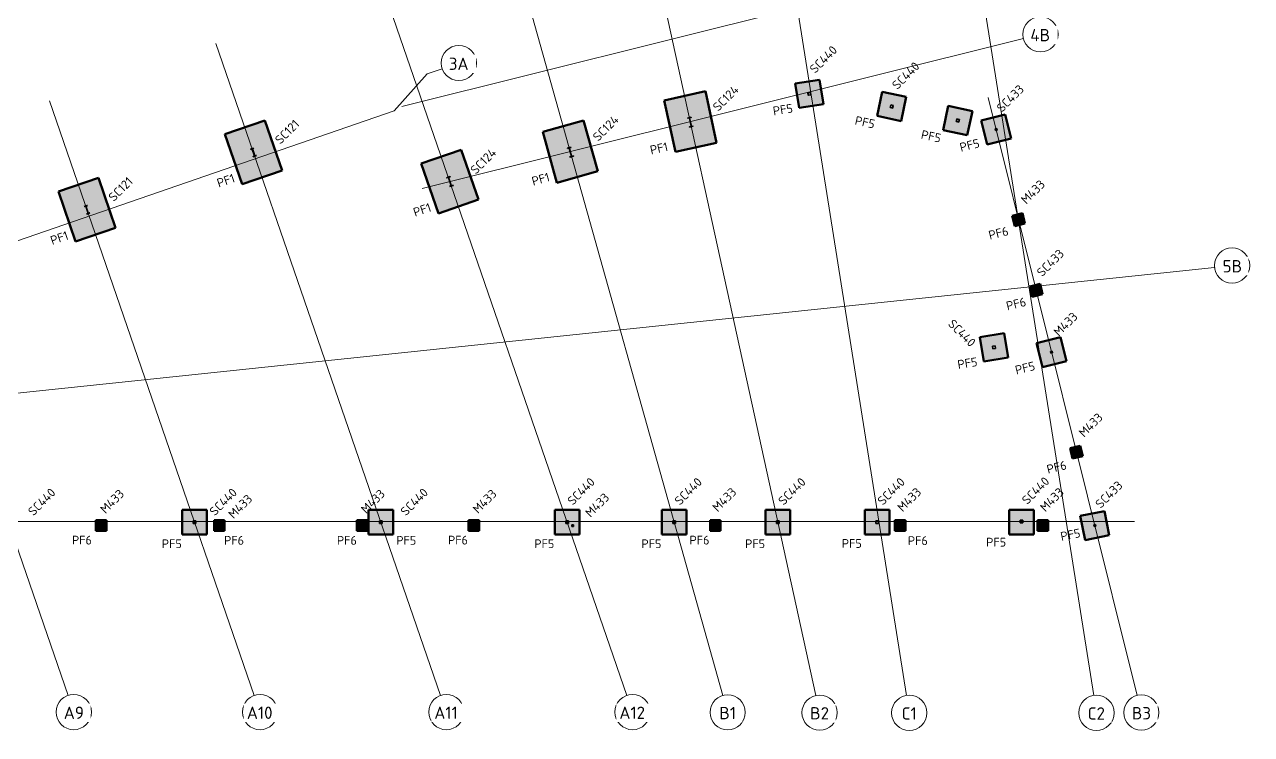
# Model space of a CAD drawing. Header units: millimetres. Extents: x 705 to 131896, y 9938 to 4044235.
# Drawn here: x 62226 to 131896, y 3957750 to 3998069 of the extents above; entities that cross this region are included whole.
import ezdxf

# ---------------------------------------------------------------- set-up
doc = ezdxf.new("R2010")
doc.units = ezdxf.units.MM
doc.linetypes.add('Hidden Half', pattern=[3, 2, -1])
for name, color, linetype, lineweight in [('S-160-A_FOUND', 171, 'Continuous', 18), ('S-160-M_FOUND', 171, 'Continuous', 13), ('S-280-A_COLUMN', 171, 'Continuous', 18), ('S-280-M_COLUMN', 52, 'Continuous', 13), ('S-280-MH_COLUMN', 52, 'Hidden Half', 13), ('Z-030-M_GRID', 191, 'Continuous', 13), ('Z-033_T_GRIDREF', 31, 'Continuous', 13)]:
    doc.layers.add(name, color=color, linetype=linetype, lineweight=lineweight)
doc.styles.add('ISOCPEUR_1', font='isocpeur.ttf', dxfattribs={"height": 700})
doc.styles.add('ISOCPEUR_2', font='isocpeur.ttf', dxfattribs={"height": 500})

# ---------------------------------------------------------------- blocks, each defined once
blk = doc.blocks.new('NRP_Column-Steel-SHS - SC440 - 150x150x5_0SHS-3895937-S1_001 - FOUNDATION PLAN - PART 2')
at = {"layer": 'S-280-M_COLUMN', "lineweight": 35}
for p, q in [((75, 75), (-75, 75)), ((-75, 75), (-75, -75)), ((-70, -70), (-70, 70)), ((-70, 70), (70, 70)), ((70, 70), (70, -70)), ((75, -75), (75, 75)), ((-75, -75), (75, -75)), ((70, -70), (-70, -70))]:
    blk.add_line(p, q, dxfattribs=at)
blk = doc.blocks.new('NRP_Column-Steel-SHS - SC440 - 150x150x5_0SHS-3895938-S1_001 - FOUNDATION PLAN - PART 2')
at = {"layer": 'S-280-M_COLUMN', "lineweight": 35}
for p, q in [((75, 75), (-75, 75)), ((-75, 75), (-75, -75)), ((-70, -70), (-70, 70)), ((-70, 70), (70, 70)), ((70, 70), (70, -70)), ((75, -75), (75, 75)), ((-75, -75), (75, -75)), ((70, -70), (-70, -70))]:
    blk.add_line(p, q, dxfattribs=at)
blk = doc.blocks.new('NRP_Column-Steel-SHS - SC440 - 150x150x5_0SHS-3895939-S1_001 - FOUNDATION PLAN - PART 2')
at = {"layer": 'S-280-M_COLUMN', "lineweight": 35}
for p, q in [((75, 75), (-75, 75)), ((-75, 75), (-75, -75)), ((-70, -70), (-70, 70)), ((-70, 70), (70, 70)), ((70, 70), (70, -70)), ((75, -75), (75, 75)), ((-75, -75), (75, -75)), ((70, -70), (-70, -70))]:
    blk.add_line(p, q, dxfattribs=at)
blk = doc.blocks.new('NRP_Column-Steel-SHS - SC440 - 150x150x5_0SHS-4146195-S1_001 - FOUNDATION PLAN - PART 2')
at = {"layer": 'S-280-M_COLUMN', "lineweight": 35}
for p, q in [((75, 75), (-75, 75)), ((-75, 75), (-75, -75)), ((-70, -70), (-70, 70)), ((-70, 70), (70, 70)), ((70, 70), (70, -70)), ((75, -75), (75, 75)), ((-75, -75), (75, -75)), ((70, -70), (-70, -70))]:
    blk.add_line(p, q, dxfattribs=at)
blk = doc.blocks.new('NRP_Column-Steel-SHS - SC440 - 150x150x5_0SHS-4146193-S1_001 - FOUNDATION PLAN - PART 2')
at = {"layer": 'S-280-M_COLUMN', "lineweight": 35}
for p, q in [((75, 75), (-75, 75)), ((-75, 75), (-75, -75)), ((-70, -70), (-70, 70)), ((-70, 70), (70, 70)), ((70, 70), (70, -70)), ((75, -75), (75, 75)), ((-75, -75), (75, -75)), ((70, -70), (-70, -70))]:
    blk.add_line(p, q, dxfattribs=at)
blk = doc.blocks.new('NRP_Column-Steel-SHS - SC440 - 150x150x5_0SHS-4145874-S1_001 - FOUNDATION PLAN - PART 2')
at = {"layer": 'S-280-M_COLUMN', "lineweight": 35}
for p, q in [((75, 75), (-75, 75)), ((-75, 75), (-75, -75)), ((-70, -70), (-70, 70)), ((-70, 70), (70, 70)), ((70, 70), (70, -70)), ((75, -75), (75, 75)), ((-75, -75), (75, -75)), ((70, -70), (-70, -70))]:
    blk.add_line(p, q, dxfattribs=at)
blk = doc.blocks.new('NRP_Column-Steel-SHS - SC440 - 150x150x5_0SHS-4132785-S1_001 - FOUNDATION PLAN - PART 2')
at = {"layer": 'S-280-M_COLUMN', "lineweight": 35}
for p, q in [((75, 75), (-75, 75)), ((-75, 75), (-75, -75)), ((-70, -70), (-70, 70)), ((-70, 70), (70, 70)), ((70, 70), (70, -70)), ((75, -75), (75, 75)), ((-75, -75), (75, -75)), ((70, -70), (-70, -70))]:
    blk.add_line(p, q, dxfattribs=at)
blk = doc.blocks.new('NRP_Column-Steel-SHS - SC433 - 100x100x5_0SHS-4142158-S1_001 - FOUNDATION PLAN - PART 2')
at = {"layer": 'S-280-M_COLUMN', "lineweight": 35}
for p, q in [((50, 50), (-50, 50)), ((-50, 50), (-50, -50)), ((-45, -45), (-45, 45)), ((-45, 45), (45, 45)), ((45, 45), (45, -45)), ((50, -50), (50, 50)), ((-50, -50), (50, -50)), ((45, -45), (-45, -45))]:
    blk.add_line(p, q, dxfattribs=at)
blk = doc.blocks.new('NRP_Column-Steel-SHS - SC433 - 100x100x5_0SHS-4142726-S1_001 - FOUNDATION PLAN - PART 2')
at = {"layer": 'S-280-M_COLUMN', "lineweight": 35}
for p, q in [((50, 50), (-50, 50)), ((-50, 50), (-50, -50)), ((-45, -45), (-45, 45)), ((-45, 45), (45, 45)), ((45, 45), (45, -45)), ((50, -50), (50, 50)), ((-50, -50), (50, -50)), ((45, -45), (-45, -45))]:
    blk.add_line(p, q, dxfattribs=at)
blk = doc.blocks.new('NRP_Column-Steel-SHS - SC440 - 150x150x5_0SHS-3900631-S1_001 - FOUNDATION PLAN - PART 2')
at = {"layer": 'S-280-M_COLUMN', "lineweight": 35}
for p, q in [((75, 75), (-75, 75)), ((-75, 75), (-75, -75)), ((-70, -70), (-70, 70)), ((-70, 70), (70, 70)), ((70, 70), (70, -70)), ((75, -75), (75, 75)), ((-75, -75), (75, -75)), ((70, -70), (-70, -70))]:
    blk.add_line(p, q, dxfattribs=at)
blk = doc.blocks.new('NRP_Column-Steel-SHS - SC440 - 150x150x5_0SHS-3900632-S1_001 - FOUNDATION PLAN - PART 2')
at = {"layer": 'S-280-M_COLUMN', "lineweight": 35}
for p, q in [((75, 75), (-75, 75)), ((-75, 75), (-75, -75)), ((-70, -70), (-70, 70)), ((-70, 70), (70, 70)), ((70, 70), (70, -70)), ((75, -75), (75, 75)), ((-75, -75), (75, -75)), ((70, -70), (-70, -70))]:
    blk.add_line(p, q, dxfattribs=at)
blk = doc.blocks.new('NRP_Column-Steel-SHS - SC440 - 150x150x5_0SHS-3964800-S1_001 - FOUNDATION PLAN - PART 2')
at = {"layer": 'S-280-M_COLUMN', "lineweight": 35}
for p, q in [((75, 75), (-75, 75)), ((-75, 75), (-75, -75)), ((-70, -70), (-70, 70)), ((-70, 70), (70, 70)), ((70, 70), (70, -70)), ((75, -75), (75, 75)), ((-75, -75), (75, -75)), ((70, -70), (-70, -70))]:
    blk.add_line(p, q, dxfattribs=at)
blk = doc.blocks.new('NRP_Foundation-Pad Footing Fibre _v2_ - PF5 -1400 x 1400 x 400d-3893014-S1_001 - FOUNDATION PLAN - PART 2')
at = {"layer": 'S-160-M_FOUND', "linetype": 'Hidden Half', "lineweight": 50}
blk.add_hatch(color=256, dxfattribs=at).paths.add_polyline_path([(750, 350), (-650, 350), (-650, -1050), (750, -1050)])
at = {"layer": 'S-160-M_FOUND', "lineweight": 50}
for p, q in [((750, 350), (-650, 350)), ((-650, 350), (-650, -1050)), ((750, -1050), (750, 350)), ((-650, -1050), (750, -1050))]:
    blk.add_line(p, q, dxfattribs=at)
blk = doc.blocks.new('NRP_Foundation-Pad Footing Fibre _v2_ - PF1 - 3000 x 2400 x 600d-2371040-S1_001 - FOUNDATION PLAN - PART 2')
at = {"layer": 'S-160-M_FOUND', "linetype": 'Hidden Half', "lineweight": 50}
blk.add_hatch(color=256, dxfattribs=at).paths.add_polyline_path([(1550, 850), (-1450, 850), (-1450, -1550), (1550, -1550)])
at = {"layer": 'S-160-M_FOUND', "lineweight": 50}
for p, q in [((1550, 850), (-1450, 850)), ((-1450, 850), (-1450, -1550)), ((1550, -1550), (1550, 850)), ((-1450, -1550), (1550, -1550))]:
    blk.add_line(p, q, dxfattribs=at)
blk = doc.blocks.new('NRP_Column-Steel-SHS - M433 - 100x100x5_0SHS-3910160-S1_001 - FOUNDATION PLAN - PART 2')
at = {"layer": 'S-280-M_COLUMN', "lineweight": 35}
for p, q in [((50, 50), (-50, 50)), ((-50, 50), (-50, -50)), ((-45, -45), (-45, 45)), ((-45, 45), (45, 45)), ((45, 45), (45, -45)), ((50, -50), (50, 50)), ((-50, -50), (50, -50)), ((45, -45), (-45, -45))]:
    blk.add_line(p, q, dxfattribs=at)
blk = doc.blocks.new('NRP_Column-Steel-SHS - M433 - 100x100x5_0SHS-3910202-S1_001 - FOUNDATION PLAN - PART 2')
at = {"layer": 'S-280-M_COLUMN', "lineweight": 35}
for p, q in [((50, 50), (-50, 50)), ((-50, 50), (-50, -50)), ((-45, -45), (-45, 45)), ((-45, 45), (45, 45)), ((45, 45), (45, -45)), ((50, -50), (50, 50)), ((-50, -50), (50, -50)), ((45, -45), (-45, -45))]:
    blk.add_line(p, q, dxfattribs=at)
blk = doc.blocks.new('NRP_Column-Steel-SHS - M433 - 100x100x5_0SHS-3910205-S1_001 - FOUNDATION PLAN - PART 2')
at = {"layer": 'S-280-M_COLUMN', "lineweight": 35}
for p, q in [((50, 50), (-50, 50)), ((-50, 50), (-50, -50)), ((-45, -45), (-45, 45)), ((-45, 45), (45, 45)), ((45, 45), (45, -45)), ((50, -50), (50, 50)), ((-50, -50), (50, -50)), ((45, -45), (-45, -45))]:
    blk.add_line(p, q, dxfattribs=at)
blk = doc.blocks.new('NRP_Column-Steel-SHS - M433 - 100x100x5_0SHS-3910236-S1_001 - FOUNDATION PLAN - PART 2')
at = {"layer": 'S-280-M_COLUMN', "lineweight": 35}
for p, q in [((50, 50), (-50, 50)), ((-50, 50), (-50, -50)), ((-45, -45), (-45, 45)), ((-45, 45), (45, 45)), ((45, 45), (45, -45)), ((50, -50), (50, 50)), ((-50, -50), (50, -50)), ((45, -45), (-45, -45))]:
    blk.add_line(p, q, dxfattribs=at)
blk = doc.blocks.new('NRP_Column-Steel-SHS - M433 - 100x100x5_0SHS-3910260-S1_001 - FOUNDATION PLAN - PART 2')
at = {"layer": 'S-280-M_COLUMN', "lineweight": 35}
for p, q in [((50, 50), (-50, 50)), ((-50, 50), (-50, -50)), ((-45, -45), (-45, 45)), ((-45, 45), (45, 45)), ((45, 45), (45, -45)), ((50, -50), (50, 50)), ((-50, -50), (50, -50)), ((45, -45), (-45, -45))]:
    blk.add_line(p, q, dxfattribs=at)
blk = doc.blocks.new('NRP_Column-Steel-SHS - M433 - 100x100x5_0SHS-3910288-S1_001 - FOUNDATION PLAN - PART 2')
at = {"layer": 'S-280-M_COLUMN', "lineweight": 35}
for p, q in [((50, 50), (-50, 50)), ((-50, 50), (-50, -50)), ((-45, -45), (-45, 45)), ((-45, 45), (45, 45)), ((45, 45), (45, -45)), ((50, -50), (50, 50)), ((-50, -50), (50, -50)), ((45, -45), (-45, -45))]:
    blk.add_line(p, q, dxfattribs=at)
blk = doc.blocks.new('NRP_Column-Steel-SHS - M433 - 100x100x5_0SHS-3910291-S1_001 - FOUNDATION PLAN - PART 2')
at = {"layer": 'S-280-M_COLUMN', "lineweight": 35}
for p, q in [((50, 50), (-50, 50)), ((-50, 50), (-50, -50)), ((-45, -45), (-45, 45)), ((-45, 45), (45, 45)), ((45, 45), (45, -45)), ((50, -50), (50, 50)), ((-50, -50), (50, -50)), ((45, -45), (-45, -45))]:
    blk.add_line(p, q, dxfattribs=at)
blk = doc.blocks.new('NRP_Column-Steel-SHS - M433 - 100x100x5_0SHS-3910356-S1_001 - FOUNDATION PLAN - PART 2')
at = {"layer": 'S-280-M_COLUMN', "lineweight": 35}
for p, q in [((50, 50), (-50, 50)), ((-50, 50), (-50, -50)), ((-45, -45), (-45, 45)), ((-45, 45), (45, 45)), ((45, 45), (45, -45)), ((50, -50), (50, 50)), ((-50, -50), (50, -50)), ((45, -45), (-45, -45))]:
    blk.add_line(p, q, dxfattribs=at)
blk = doc.blocks.new('NRP_Foundation-Pad Footing Fibre _v2_ - PF6 -600 x 600 x 400d-3914141-S1_001 - FOUNDATION PLAN - PART 2')
at = {"layer": 'S-160-M_FOUND', "linetype": 'Hidden Half', "lineweight": 50}
blk.add_hatch(color=256, dxfattribs=at).paths.add_polyline_path([(350, -50), (-250, -50), (-250, -650), (350, -650)])
at = {"layer": 'S-160-M_FOUND', "lineweight": 50}
for p, q in [((350, -50), (-250, -50)), ((-250, -50), (-250, -650)), ((-250, -650), (350, -650)), ((350, -650), (350, -50))]:
    blk.add_line(p, q, dxfattribs=at)
blk = doc.blocks.new('NRP_Column-Steel-SHS - SC433 - 100x100x5_0SHS-4142520-S1_001 - FOUNDATION PLAN - PART 2')
at = {"layer": 'S-280-M_COLUMN', "lineweight": 35}
for p, q in [((50, 50), (-50, 50)), ((-50, 50), (-50, -50)), ((-45, -45), (-45, 45)), ((-45, 45), (45, 45)), ((45, 45), (45, -45)), ((50, -50), (50, 50)), ((-50, -50), (50, -50)), ((45, -45), (-45, -45))]:
    blk.add_line(p, q, dxfattribs=at)
blk = doc.blocks.new('NRP_Column-Steel-SHS - M433 - 100x100x5_0SHS-3957470-S1_001 - FOUNDATION PLAN - PART 2')
at = {"layer": 'S-280-M_COLUMN', "lineweight": 35}
for p, q in [((50, 50), (-50, 50)), ((-50, 50), (-50, -50)), ((-45, -45), (-45, 45)), ((-45, 45), (45, 45)), ((45, 45), (45, -45)), ((50, -50), (50, 50)), ((-50, -50), (50, -50)), ((45, -45), (-45, -45))]:
    blk.add_line(p, q, dxfattribs=at)
blk = doc.blocks.new('NRP_Column-Steel-SHS - SC440 - 150x150x5_0SHS-4146255-S1_001 - FOUNDATION PLAN - PART 2')
at = {"layer": 'S-280-M_COLUMN', "lineweight": 35}
for p, q in [((75, 75), (-75, 75)), ((-75, 75), (-75, -75)), ((-70, -70), (-70, 70)), ((-70, 70), (70, 70)), ((70, 70), (70, -70)), ((75, -75), (75, 75)), ((-75, -75), (75, -75)), ((70, -70), (-70, -70))]:
    blk.add_line(p, q, dxfattribs=at)
blk = doc.blocks.new('NRP_Column-Steel-SHS - M433 - 100x100x5_0SHS-4143105-S1_001 - FOUNDATION PLAN - PART 2')
at = {"layer": 'S-280-M_COLUMN', "lineweight": 35}
for p, q in [((50, 50), (-50, 50)), ((-50, 50), (-50, -50)), ((-45, -45), (-45, 45)), ((-45, 45), (45, 45)), ((45, 45), (45, -45)), ((50, -50), (50, 50)), ((-50, -50), (50, -50)), ((45, -45), (-45, -45))]:
    blk.add_line(p, q, dxfattribs=at)
blk = doc.blocks.new('NRP_Column-Steel-SHS - M433 - 100x100x5_0SHS-4143106-S1_001 - FOUNDATION PLAN - PART 2')
at = {"layer": 'S-280-M_COLUMN', "lineweight": 35}
for p, q in [((50, 50), (-50, 50)), ((-50, 50), (-50, -50)), ((-45, -45), (-45, 45)), ((-45, 45), (45, 45)), ((45, 45), (45, -45)), ((50, -50), (50, 50)), ((-50, -50), (50, -50)), ((45, -45), (-45, -45))]:
    blk.add_line(p, q, dxfattribs=at)
blk = doc.blocks.new('NRP_Column-Steel-UB - SC121 - 460UB67_1-V1-S1_001 - FOUNDATION PLAN - PART 2')
at = {"layer": 'S-280-M_COLUMN', "lineweight": 35}
for p, q in [((95, 453.8), (-95, 453.8)), ((-95, 453.8), (-95, 441.1)), ((-95, 441.1), (-15.65, 441.1)), ((-15.65, 12.7), (-95, 12.7)), ((-95, 12.7), (-95, 0)), ((-95, 0), (95, 0)), ((-4.25, 429.7), (-4.25, 24.1)), ((4.25, 24.1), (4.25, 429.7)), ((15.65, 441.1), (95, 441.1)), ((95, 12.7), (15.65, 12.7)), ((95, 441.1), (95, 453.8)), ((95, 0), (95, 12.7))]:
    blk.add_line(p, q, dxfattribs=at)
for centre, start, end in [((-15.65, 429.7), 0, 90), ((-15.65, 24.1), 270, 0), ((15.65, 429.7), 90, 180), ((15.65, 24.1), 180, 270)]:
    blk.add_arc(centre, 11.4, start, end, dxfattribs=at)
at = {"layer": 'S-280-MH_COLUMN', "lineweight": 35}
for centre, start, end in [((-15.65, 429.7), 0, 90), ((-15.65, 24.1), 270, 0), ((15.65, 429.7), 90, 180), ((15.65, 24.1), 180, 270)]:
    blk.add_arc(centre, 11.4, start, end, dxfattribs=at)
blk = doc.blocks.new('NRP_Column-Steel-UB - SC124 - 530UB82_0-4039992-S1_001 - FOUNDATION PLAN - PART 2')
at = {"layer": 'S-280-M_COLUMN', "lineweight": 35}
for p, q in [((104.5, 528.2), (-104.5, 528.2)), ((-104.5, 528.2), (-104.5, 515)), ((-104.5, 515), (-18.8, 515)), ((-18.8, 13.2), (-104.5, 13.2)), ((-104.5, 13.2), (-104.5, 0)), ((-104.5, 0), (104.5, 0)), ((-4.8, 501), (-4.8, 27.2)), ((4.8, 27.2), (4.8, 501)), ((18.8, 515), (104.5, 515)), ((104.5, 13.2), (18.8, 13.2)), ((104.5, 515), (104.5, 528.2)), ((104.5, 0), (104.5, 13.2))]:
    blk.add_line(p, q, dxfattribs=at)
for centre, start, end in [((-18.8, 501), 0, 90), ((-18.8, 27.2), 270, 0), ((18.8, 501), 90, 180), ((18.8, 27.2), 180, 270)]:
    blk.add_arc(centre, 14, start, end, dxfattribs=at)
at = {"layer": 'S-280-MH_COLUMN', "lineweight": 35}
for centre, start, end in [((-18.8, 501), 0, 90), ((-18.8, 27.2), 270, 0), ((18.8, 501), 90, 180), ((18.8, 27.2), 180, 270)]:
    blk.add_arc(centre, 14, start, end, dxfattribs=at)
blk = doc.blocks.new('NRP_Column-Steel-UB - SC124 - 530UB82_0-4065242-S1_001 - FOUNDATION PLAN - PART 2')
at = {"layer": 'S-280-M_COLUMN', "lineweight": 35}
for p, q in [((104.5, 264.1), (-104.5, 264.1)), ((-104.5, 264.1), (-104.5, 250.9)), ((-104.5, 250.9), (-18.8, 250.9)), ((-4.8, 236.9), (-4.8, -236.9)), ((4.8, -236.9), (4.8, 236.9)), ((18.8, 250.9), (104.5, 250.9)), ((104.5, 250.9), (104.5, 264.1)), ((-18.8, -250.9), (-104.5, -250.9)), ((-104.5, -250.9), (-104.5, -264.1)), ((-104.5, -264.1), (104.5, -264.1)), ((104.5, -250.9), (18.8, -250.9)), ((104.5, -264.1), (104.5, -250.9))]:
    blk.add_line(p, q, dxfattribs=at)
for centre, start, end in [((-18.8, 236.9), 0, 90), ((18.8, 236.9), 90, 180), ((-18.8, -236.9), 270, 0), ((18.8, -236.9), 180, 270)]:
    blk.add_arc(centre, 14, start, end, dxfattribs=at)
at = {"layer": 'S-280-MH_COLUMN', "lineweight": 35}
for centre, start, end in [((-18.8, 236.9), 0, 90), ((18.8, 236.9), 90, 180), ((-18.8, -236.9), 270, 0), ((18.8, -236.9), 180, 270)]:
    blk.add_arc(centre, 14, start, end, dxfattribs=at)
blk = doc.blocks.new('NRP_Column-Steel-UB - SC124 - 530UB82_0-4039852-S1_001 - FOUNDATION PLAN - PART 2')
at = {"layer": 'S-280-M_COLUMN', "lineweight": 35}
for p, q in [((104.5, 264.1), (-104.5, 264.1)), ((-104.5, 264.1), (-104.5, 250.9)), ((-104.5, 250.9), (-18.8, 250.9)), ((-4.8, 236.9), (-4.8, -236.9)), ((4.8, -236.9), (4.8, 236.9)), ((18.8, 250.9), (104.5, 250.9)), ((104.5, 250.9), (104.5, 264.1)), ((-18.8, -250.9), (-104.5, -250.9)), ((-104.5, -250.9), (-104.5, -264.1)), ((-104.5, -264.1), (104.5, -264.1)), ((104.5, -250.9), (18.8, -250.9)), ((104.5, -264.1), (104.5, -250.9))]:
    blk.add_line(p, q, dxfattribs=at)
for centre, start, end in [((-18.8, 236.9), 0, 90), ((18.8, 236.9), 90, 180), ((-18.8, -236.9), 270, 0), ((18.8, -236.9), 180, 270)]:
    blk.add_arc(centre, 14, start, end, dxfattribs=at)
at = {"layer": 'S-280-MH_COLUMN', "lineweight": 35}
for centre, start, end in [((-18.8, 236.9), 0, 90), ((18.8, 236.9), 90, 180), ((-18.8, -236.9), 270, 0), ((18.8, -236.9), 180, 270)]:
    blk.add_arc(centre, 14, start, end, dxfattribs=at)
blk = doc.blocks.new('Grid - NRP_Grid-Head-320187-S1_001 - FOUNDATION PLAN - PART 2')
at = {"layer": 'Z-033_T_GRIDREF'}
blk.add_circle((0, 0), 5, dxfattribs=at)

msp = doc.modelspace()

# ---------------------------------------------------------------- hatches: boundary and pattern name
at = {"layer": 'S-160-M_FOUND'}
for points in [[(81690, 3969912), (81090, 3969912), (81090, 3969312), (81690, 3969312)], [(83161, 3970507), (81761, 3970507), (81761, 3969107), (83161, 3969107)], [(93737, 3970507), (92337, 3970507), (92337, 3969107), (93737, 3969107)], [(99819, 3970507), (98419, 3970507), (98419, 3969107), (99819, 3969107)], [(101750, 3969912), (101150, 3969912), (101150, 3969312), (101750, 3969312)], [(105707, 3970507), (104307, 3970507), (104307, 3969107), (105707, 3969107)], [(112248, 3969912), (111648, 3969912), (111648, 3969312), (112248, 3969312)], [(119541, 3970507), (118141, 3970507), (118141, 3969107), (119541, 3969107)], [(120348, 3969912), (119748, 3969912), (119748, 3969312), (120348, 3969312)]]:
    msp.add_hatch(color=256, dxfattribs=at).paths.add_polyline_path(points)

# ---------------------------------------------------------------- linework, layer by layer
at = {"layer": 'S-160-M_FOUND', "lineweight": 50}
for p, q in [((81690, 3969912), (81090, 3969912)), ((81090, 3969912), (81090, 3969312)), ((81690, 3969312), (81690, 3969912)), ((83161, 3970507), (81761, 3970507)), ((81761, 3970507), (81761, 3969107)), ((83161, 3969107), (83161, 3970507)), ((93737, 3970507), (92337, 3970507)), ((92337, 3970507), (92337, 3969107)), ((93737, 3969107), (93737, 3970507)), ((99819, 3970507), (98419, 3970507)), ((98419, 3970507), (98419, 3969107)), ((99819, 3969107), (99819, 3970507)), ((101750, 3969912), (101150, 3969912)), ((101150, 3969912), (101150, 3969312)), ((101750, 3969312), (101750, 3969912)), ((105707, 3970507), (104307, 3970507)), ((104307, 3970507), (104307, 3969107)), ((105707, 3969107), (105707, 3970507)), ((112248, 3969912), (111648, 3969912)), ((111648, 3969912), (111648, 3969312)), ((112248, 3969312), (112248, 3969912)), ((119541, 3970507), (118141, 3970507)), ((118141, 3970507), (118141, 3969107)), ((119541, 3969107), (119541, 3970507)), ((120348, 3969912), (119748, 3969912)), ((119748, 3969912), (119748, 3969312)), ((120348, 3969312), (120348, 3969912)), ((81090, 3969312), (81690, 3969312)), ((101150, 3969312), (101750, 3969312)), ((111648, 3969312), (112248, 3969312)), ((119748, 3969312), (120348, 3969312)), ((81761, 3969107), (83161, 3969107)), ((92337, 3969107), (93737, 3969107)), ((98419, 3969107), (99819, 3969107)), ((104307, 3969107), (105707, 3969107)), ((118141, 3969107), (119541, 3969107))]:
    msp.add_line(p, q, dxfattribs=at)
at = {"layer": 'Z-030-M_GRID'}
for p, q in [((107159, 3959967), (88732, 4044235)), ((112307, 3959967), (98959, 4044235)), ((83220, 3993163), (85090, 3995263)), ((75273, 3959967), (63642, 3993744)), ((125400, 3959967), (116946, 3993921)), ((83220, 3993163), (20850, 3971687)), ((64697, 3959967), (54187, 3990488)), ((27974, 3969847), (125248, 3969847))]:
    msp.add_line(p, q, dxfattribs=at)

# ---------------------------------------------------------------- block references
at = {"layer": 'S-160-M_FOUND', "lineweight": 50}
for name, p, rotation in [('NRP_Foundation-Pad Footing Fibre _v2_ - PF5 -1400 x 1400 x 400d-3893014-S1_001 - FOUNDATION PLAN - PART 2', (106456, 3994031), 99.00032838808393), ('NRP_Foundation-Pad Footing Fibre _v2_ - PF1 - 3000 x 2400 x 600d-2371040-S1_001 - FOUNDATION PLAN - PART 2', (99702, 3992431), 102.3344071202231), ('NRP_Foundation-Pad Footing Fibre _v2_ - PF5 -1400 x 1400 x 400d-3893014-S1_001 - FOUNDATION PLAN - PART 2', (111114, 3993440), 78.000000000025), ('NRP_Foundation-Pad Footing Fibre _v2_ - PF5 -1400 x 1400 x 400d-3893014-S1_001 - FOUNDATION PLAN - PART 2', (114869, 3992642), 78.000000000025), ('NRP_Foundation-Pad Footing Fibre _v2_ - PF5 -1400 x 1400 x 400d-3893014-S1_001 - FOUNDATION PLAN - PART 2', (117069, 3991978), 103.9804034904678), ('NRP_Foundation-Pad Footing Fibre _v2_ - PF1 - 3000 x 2400 x 600d-2371040-S1_001 - FOUNDATION PLAN - PART 2', (75543, 3990971), 289.0004071201359), ('NRP_Foundation-Pad Footing Fibre _v2_ - PF1 - 3000 x 2400 x 600d-2371040-S1_001 - FOUNDATION PLAN - PART 2', (92888, 3990711), 105.667407120215), ('NRP_Foundation-Pad Footing Fibre _v2_ - PF1 - 3000 x 2400 x 600d-2371040-S1_001 - FOUNDATION PLAN - PART 2', (86062, 3988990), 109.0004071202155), ('NRP_Foundation-Pad Footing Fibre _v2_ - PF1 - 3000 x 2400 x 600d-2371040-S1_001 - FOUNDATION PLAN - PART 2', (65459, 3987393), 109.0004071202155), ('NRP_Foundation-Pad Footing Fibre _v2_ - PF6 -600 x 600 x 400d-3914141-S1_001 - FOUNDATION PLAN - PART 2', (118344, 3986857), 103.9804034905034), ('NRP_Foundation-Pad Footing Fibre _v2_ - PF6 -600 x 600 x 400d-3914141-S1_001 - FOUNDATION PLAN - PART 2', (119344, 3982840), 103.9866651989975), ('NRP_Foundation-Pad Footing Fibre _v2_ - PF5 -1400 x 1400 x 400d-3893014-S1_001 - FOUNDATION PLAN - PART 2', (116938, 3979631), 98.99773453049508), ('NRP_Foundation-Pad Footing Fibre _v2_ - PF5 -1400 x 1400 x 400d-3893014-S1_001 - FOUNDATION PLAN - PART 2', (120219, 3979327), 103.9804034904678), ('NRP_Foundation-Pad Footing Fibre _v2_ - PF6 -600 x 600 x 400d-3914141-S1_001 - FOUNDATION PLAN - PART 2', (121632, 3973650), 103.9804034905034), ('NRP_Foundation-Pad Footing Fibre _v2_ - PF5 -1400 x 1400 x 400d-3893014-S1_001 - FOUNDATION PLAN - PART 2', (122664, 3969497), 101.2002364883357)]:
    msp.add_blockref(name, p, dxfattribs=dict(at, rotation=rotation))
for name, p in [('NRP_Foundation-Pad Footing Fibre _v2_ - PF6 -600 x 600 x 400d-3914141-S1_001 - FOUNDATION PLAN - PART 2', (66533, 3969962)), ('NRP_Foundation-Pad Footing Fibre _v2_ - PF5 -1400 x 1400 x 400d-3893014-S1_001 - FOUNDATION PLAN - PART 2', (71835, 3970157)), ('NRP_Foundation-Pad Footing Fibre _v2_ - PF6 -600 x 600 x 400d-3914141-S1_001 - FOUNDATION PLAN - PART 2', (73240, 3969962)), ('NRP_Foundation-Pad Footing Fibre _v2_ - PF6 -600 x 600 x 400d-3914141-S1_001 - FOUNDATION PLAN - PART 2', (87685, 3969962)), ('NRP_Foundation-Pad Footing Fibre _v2_ - PF5 -1400 x 1400 x 400d-3893014-S1_001 - FOUNDATION PLAN - PART 2', (110595, 3970157))]:
    msp.add_blockref(name, p, dxfattribs=at)
at = {"layer": 'S-280-M_COLUMN', "lineweight": 35}
for name, p, rotation in [('NRP_Column-Steel-SHS - SC440 - 150x150x5_0SHS-3964800-S1_001 - FOUNDATION PLAN - PART 2', (106793, 3994135), 9.000328388111722), ('NRP_Column-Steel-SHS - SC440 - 150x150x5_0SHS-3900632-S1_001 - FOUNDATION PLAN - PART 2', (111467, 3993417), 348.0000000000321), ('NRP_Column-Steel-SHS - SC440 - 150x150x5_0SHS-4146255-S1_001 - FOUNDATION PLAN - PART 2', (115222, 3992618), 348.0000000000057), ('NRP_Column-Steel-SHS - SC433 - 100x100x5_0SHS-4142726-S1_001 - FOUNDATION PLAN - PART 2', (117397, 3992111), 13.98040349050562), ('NRP_Column-Steel-SHS - M433 - 100x100x5_0SHS-3957470-S1_001 - FOUNDATION PLAN - PART 2', (118672, 3986990), 13.98040349051934), ('NRP_Column-Steel-SHS - SC433 - 100x100x5_0SHS-4142520-S1_001 - FOUNDATION PLAN - PART 2', (119672, 3982973), 13.98666519897196), ('NRP_Column-Steel-SHS - SC440 - 150x150x5_0SHS-3900631-S1_001 - FOUNDATION PLAN - PART 2', (117276, 3979736), 8.997734530499292), ('NRP_Column-Steel-SHS - M433 - 100x100x5_0SHS-4143105-S1_001 - FOUNDATION PLAN - PART 2', (120546, 3979460), 13.98040349051934), ('NRP_Column-Steel-SHS - M433 - 100x100x5_0SHS-4143106-S1_001 - FOUNDATION PLAN - PART 2', (121960, 3973783), 13.98040349051934), ('NRP_Column-Steel-SHS - SC433 - 100x100x5_0SHS-4142158-S1_001 - FOUNDATION PLAN - PART 2', (122998, 3969614), 11.20023648836283)]:
    msp.add_blockref(name, p, dxfattribs=dict(at, rotation=rotation))
for name, p in [('NRP_Column-Steel-SHS - SC440 - 150x150x5_0SHS-3895937-S1_001 - FOUNDATION PLAN - PART 2', (71885, 3969807)), ('NRP_Column-Steel-SHS - SC440 - 150x150x5_0SHS-3895938-S1_001 - FOUNDATION PLAN - PART 2', (82461, 3969807)), ('NRP_Column-Steel-SHS - SC440 - 150x150x5_0SHS-3895939-S1_001 - FOUNDATION PLAN - PART 2', (93037, 3969807)), ('NRP_Column-Steel-SHS - SC440 - 150x150x5_0SHS-4146195-S1_001 - FOUNDATION PLAN - PART 2', (99119, 3969807)), ('NRP_Column-Steel-SHS - SC440 - 150x150x5_0SHS-4146193-S1_001 - FOUNDATION PLAN - PART 2', (105007, 3969807)), ('NRP_Column-Steel-SHS - SC440 - 150x150x5_0SHS-4145874-S1_001 - FOUNDATION PLAN - PART 2', (110645, 3969807)), ('NRP_Column-Steel-SHS - SC440 - 150x150x5_0SHS-4132785-S1_001 - FOUNDATION PLAN - PART 2', (118841, 3969847)), ('NRP_Column-Steel-SHS - M433 - 100x100x5_0SHS-3910160-S1_001 - FOUNDATION PLAN - PART 2', (66583, 3969612)), ('NRP_Column-Steel-SHS - M433 - 100x100x5_0SHS-3910202-S1_001 - FOUNDATION PLAN - PART 2', (73290, 3969612)), ('NRP_Column-Steel-SHS - M433 - 100x100x5_0SHS-3910205-S1_001 - FOUNDATION PLAN - PART 2', (81390, 3969612)), ('NRP_Column-Steel-SHS - M433 - 100x100x5_0SHS-3910356-S1_001 - FOUNDATION PLAN - PART 2', (87735, 3969612)), ('NRP_Column-Steel-SHS - M433 - 100x100x5_0SHS-3910236-S1_001 - FOUNDATION PLAN - PART 2', (93350, 3969612)), ('NRP_Column-Steel-SHS - M433 - 100x100x5_0SHS-3910260-S1_001 - FOUNDATION PLAN - PART 2', (101450, 3969612)), ('NRP_Column-Steel-SHS - M433 - 100x100x5_0SHS-3910288-S1_001 - FOUNDATION PLAN - PART 2', (111948, 3969612)), ('NRP_Column-Steel-SHS - M433 - 100x100x5_0SHS-3910291-S1_001 - FOUNDATION PLAN - PART 2', (120048, 3969612))]:
    msp.add_blockref(name, p, dxfattribs=at)
at = {"layer": 'S-280-MH_COLUMN', "lineweight": 35}
for name, p, rotation in [('NRP_Column-Steel-UB - SC124 - 530UB82_0-4039852-S1_001 - FOUNDATION PLAN - PART 2', (100039, 3992525), 12.33440712063964), ('NRP_Column-Steel-UB - SC121 - 460UB67_1-V1-S1_001 - FOUNDATION PLAN - PART 2', (75303, 3990595), 19.00040712021459), ('NRP_Column-Steel-UB - SC124 - 530UB82_0-4065242-S1_001 - FOUNDATION PLAN - PART 2', (93225, 3990823), 15.66740712021306), ('NRP_Column-Steel-UB - SC124 - 530UB82_0-4039992-S1_001 - FOUNDATION PLAN - PART 2', (86462, 3988901), 19.00040712021459), ('NRP_Column-Steel-UB - SC121 - 460UB67_1-V1-S1_001 - FOUNDATION PLAN - PART 2', (65847, 3987340), 19.00040712021459)]:
    msp.add_blockref(name, p, dxfattribs=dict(at, rotation=rotation))
at = {"layer": 'Z-033_T_GRIDREF', "xscale": 199.9999999999999, "yscale": 199.9999999999999, "zscale": 199.9999999999999}
for p, rotation in [((119917, 3997510), 103.9934690902133), ((86888, 3995882), 109.0004071202156), ((130797, 3984383), 95.99999999999972), ((65022, 3959021), 19.00040712021617), ((75598, 3959021), 19.00040712021574), ((86175, 3959021), 19.00040712021547), ((96751, 3959021), 19.00040712021573), ((102150, 3959004), 15.66740712021543), ((107372, 3958990), 12.33440712021604), ((112463, 3958979), 9.000328388145512), ((123094, 3958979), 9.000328388145428), ((125641, 3958996), 13.98040349047976)]:
    msp.add_blockref('Grid - NRP_Grid-Head-320187-S1_001 - FOUNDATION PLAN - PART 2', p, dxfattribs=dict(at, rotation=rotation))

# ---------------------------------------------------------------- texts
at = {"layer": 'S-160-A_FOUND', "lineweight": 13, "char_height": 500, "attachment_point": 1, "style": 'ISOCPEUR_2'}
for s, insert, width, rotation in [('PF5', (104686, 3993397), 1346.83, 9.00033), ('PF5', (109447, 3992882), 1346.83, 348), ('PF5', (113201, 3992083), 1346.83, 348), ('PF5', (115280, 3991320), 1346.83, 13.9804), ('PF1', (97700, 3991172), 1218.56, 12.33441), ('PF1', (73093, 3989276), 1218.56, 19.00041), ('PF1', (90975, 3989393), 1218.56, 15.66741), ('PF1', (84240, 3987617), 1218.56, 19.00041), ('PF6', (116921, 3986329), 1346.83, 13.9804), ('PF1', (63637, 3986020), 1218.56, 19.00041), ('PF6', (117921, 3982311), 1346.83, 13.98667), ('PF5', (115168, 3978997), 1346.83, 8.99773), ('PF5', (118429, 3978670), 1346.83, 13.9804), ('PF6', (120223, 3973035), 1346.83, 13.9804), ('PF5', (121010, 3969231), 1346.83, 11.20024)]:
    msp.add_mtext(s, dxfattribs=dict(at, insert=insert, width=width, rotation=rotation))
at = {"layer": 'S-160-A_FOUND', "lineweight": 13, "char_height": 500, "width": 1346.83, "attachment_point": 1, "style": 'ISOCPEUR_2'}
for s, insert in [('PF6', (64919, 3969036)), ('PF5', (70021, 3968831)), ('PF6', (73557, 3969023)), ('PF6', (79963, 3969023)), ('PF5', (83336, 3969023)), ('PF6', (86271, 3969036)), ('PF5', (91173, 3968831)), ('PF5', (97255, 3968831)), ('PF6', (99986, 3969036)), ('PF5', (103143, 3968831)), ('PF5', (108636, 3968847)), ('PF6', (112385, 3969007)), ('PF5', (116830, 3968920))]:
    msp.add_mtext(s, dxfattribs=dict(at, insert=insert))
at = {"layer": 'S-280-A_COLUMN', "lineweight": 13, "char_height": 500, "attachment_point": 1, "style": 'ISOCPEUR_2'}
for s, insert, width, rotation in [('SC440', (106758, 3995610), 2308.86, 45), ('SC440', (111432, 3994692), 2308.86, 45), ('SC124', (101256, 3993452), 2132.49, 45), ('SC433', (117376, 3993400), 2260.76, 45), ('SC124', (94441, 3991750), 2132.49, 45), ('SC121', (76395, 3991587), 1956.12, 45), ('SC124', (87492, 3989878), 2132.49, 45), ('SC121', (66940, 3988331), 1956.12, 45), ('M433', (118758, 3988187), 1891.98, 45), ('SC433', (119651, 3984062), 2260.76, 45), ('M433', (120613, 3980673), 1891.98, 45), ('SC440', (114978, 3981378), 2308.86, 315), ('M433', (122039, 3974948), 1891.98, 45), ('SC440', (93002, 3971082), 2308.86, 45), ('SC440', (99084, 3971082), 2308.86, 45), ('SC440', (104972, 3971082), 2308.86, 45), ('SC440', (110609, 3971082), 2308.86, 45), ('SC440', (118806, 3971122), 2308.86, 45), ('SC433', (122977, 3970903), 2260.76, 45), ('SC440', (62373, 3970482), 2308.86, 45), ('M433', (66469, 3970609), 1891.98, 45), ('SC440', (72677, 3970482), 2308.86, 45), ('M433', (73746, 3970319), 1891.98, 45), ('M433', (81276, 3970609), 1891.98, 45), ('SC440', (83525, 3970482), 2308.86, 45), ('M433', (87621, 3970609), 1891.98, 45), ('M433', (94015, 3970402), 1891.98, 45), ('M433', (101236, 3970709), 1891.98, 45), ('M433', (111734, 3970709), 1891.98, 45), ('M433', (119834, 3970709), 1891.98, 45)]:
    msp.add_mtext(s, dxfattribs=dict(at, insert=insert, width=width, rotation=rotation))

# ---------------------------------------------------------------- next in the draw order: texts
at = {"layer": 'Z-033_T_GRIDREF', "char_height": 700, "attachment_point": 1, "style": 'ISOCPEUR_1', "bg_fill": 3, "box_fill_scale": 1.25, "bg_fill_color": 256, "bg_fill_true_color": 13158600, "bg_fill_transparency": 0}
for s, insert, width in [('4B', (119340, 3997818), 1378.9), ('3A', (86316, 3996191), 1362.87), ('5B', (130259, 3984692), 1282.7), ('A9', (64452, 3959333), 1362.87), ('A10', (74849, 3959333), 1795.78), ('A11', (85493, 3959333), 1635.44), ('A12', (96002, 3959333), 1795.78), ('B1', (101679, 3959316), 1122.36), ('B2', (106836, 3959302), 1282.7), ('C1', (112032, 3959291), 1026.16), ('C2', (122597, 3959291), 1186.5), ('B3', (125104, 3959308), 1282.7)]:
    msp.add_mtext(s, dxfattribs=dict(at, insert=insert, width=width))

# ---------------------------------------------------------------- next in the draw order: linework, layer by layer
at = {"layer": 'Z-030-M_GRID'}
for p, q in [((96425, 3959967), (67409, 4044235)), ((101880, 3959967), (78245, 4044235)), ((122938, 3959967), (109590, 4044235)), ((106121, 3999021), (83644, 3993419)), ((85849, 3959967), (73097, 3997000)), ((118947, 3997268), (84805, 3988759)), ((85090, 3995263), (85942, 3995557)), ((129803, 3984279), (57386, 3976668))]:
    msp.add_line(p, q, dxfattribs=at)

doc.saveas('drawing.dxf')
